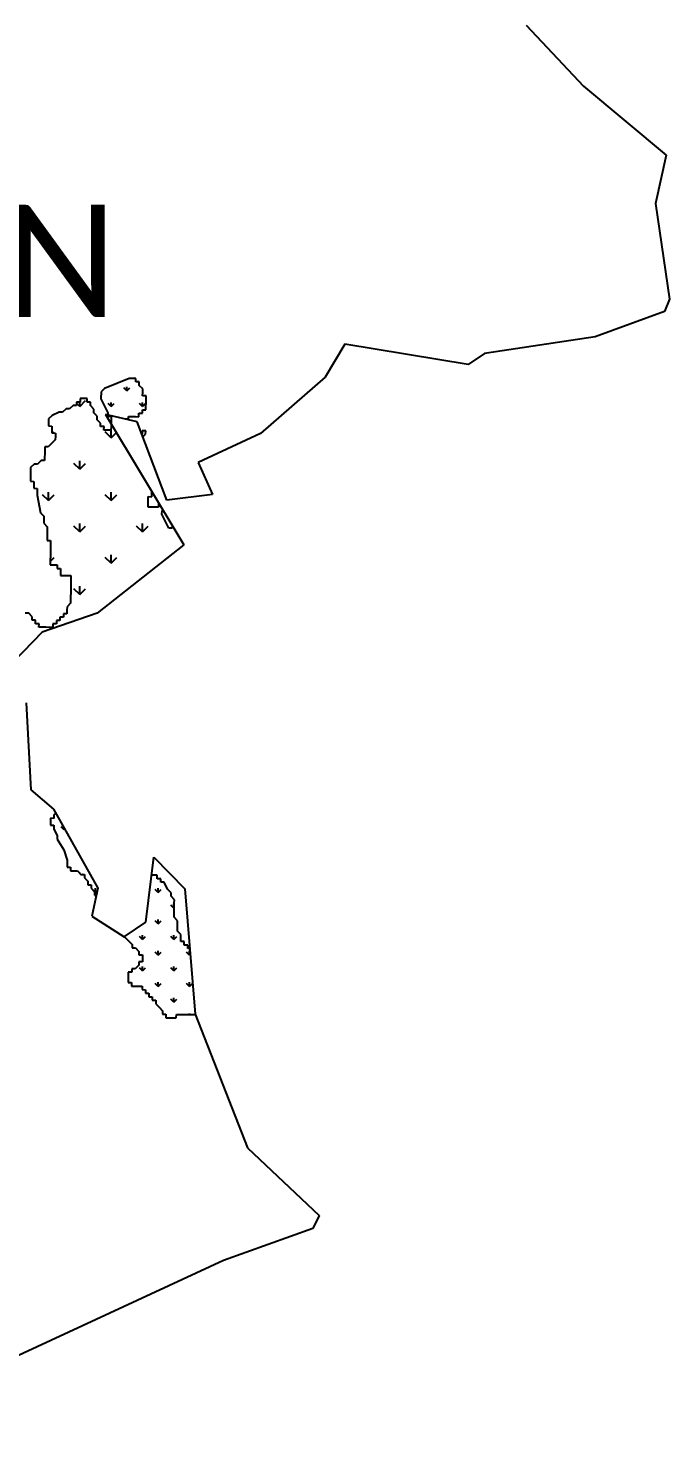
# Model space of a CAD drawing. Header units: metres. Extents: x 265309 to 267425, y 2141467 to 2144180.
# Drawn here: x 266691 to 267425, y 2141563 to 2143194 of the extents above; entities that cross this region are included whole.
import ezdxf

# ---------------------------------------------------------------- set-up
doc = ezdxf.new("R2010")
doc.units = ezdxf.units.M
for name, color, linetype in [('MANGROOVES', 112, 'Continuous'), ('village', 3, 'Continuous'), ('VILLAGE NAME', 250, 'Continuous')]:
    doc.layers.add(name, color=color, linetype=linetype)
doc.styles.add('MtXpl_Calibri', font='calibri.ttf')

msp = doc.modelspace()

# ---------------------------------------------------------------- linework, layer by layer
at = {"layer": 'MANGROOVES'}
for p, q in [((266806, 2142793.2), (266778, 2142781.6)), ((266809.9, 2142793.2), (266806, 2142793.2)), ((266813.9, 2142793.1), (266809.9, 2142793.2)), ((266813.9, 2142789.1), (266813.9, 2142793.1)), ((266817.8, 2142789.1), (266813.9, 2142789.1)), ((266817.8, 2142785.1), (266817.8, 2142789.1)), ((266773.9, 2142777.7), (266773.8, 2142769.8)), ((266778, 2142781.6), (266773.9, 2142777.7)), ((266821.7, 2142781.1), (266817.8, 2142785.1)), ((266821.6, 2142773.1), (266821.7, 2142777.1)), ((266825.6, 2142773.1), (266821.6, 2142773.1)), ((266821.7, 2142777.1), (266821.7, 2142781.1)), ((266825.5, 2142769.1), (266825.6, 2142773.1)), ((266733.9, 2142758.3), (266729.9, 2142754.4)), ((266737.9, 2142758.3), (266733.9, 2142758.3)), ((266741.9, 2142762.2), (266737.9, 2142758.3)), ((266745.9, 2142762.2), (266741.9, 2142762.2)), ((266749.9, 2142766.1), (266745.9, 2142766.1)), ((266745.9, 2142766.1), (266745.9, 2142762.2)), ((266750, 2142770.1), (266749.9, 2142766.1)), ((266753.9, 2142770), (266750, 2142770.1)), ((266757.9, 2142770), (266753.9, 2142770)), ((266757.9, 2142766), (266757.9, 2142770)), ((266761.8, 2142765.9), (266757.9, 2142766)), ((266761.8, 2142762), (266761.8, 2142765.9)), ((266765.7, 2142757.9), (266761.8, 2142762)), ((266765.7, 2142753.9), (266765.7, 2142757.9)), ((266773.8, 2142769.8), (266781.6, 2142753.7)), ((266821.4, 2142753.2), (266821.4, 2142757.2)), ((266821.4, 2142757.2), (266825.4, 2142757.2)), ((266825.4, 2142761.1), (266825.5, 2142765.1)), ((266825.4, 2142757.2), (266825.4, 2142761.1)), ((266825.5, 2142765.1), (266825.5, 2142769.1)), ((266713.9, 2142746.7), (266713.8, 2142742.7)), ((266713.8, 2142742.7), (266713.8, 2142738.7)), ((266717.9, 2142750.6), (266713.9, 2142746.7)), ((266725.9, 2142754.5), (266717.9, 2142750.6)), ((266729.9, 2142754.4), (266725.9, 2142754.5)), ((266769.6, 2142749.9), (266765.7, 2142753.9)), ((266769.5, 2142745.9), (266769.6, 2142749.9)), ((266773.5, 2142741.9), (266769.5, 2142745.9)), ((266773.4, 2142737.9), (266773.5, 2142741.9)), ((266781.6, 2142753.7), (266781.5, 2142749.8)), ((266781.5, 2142749.8), (266785.5, 2142749.7)), ((266785.5, 2142745.7), (266785.4, 2142741.8)), ((266785.4, 2142741.8), (266785.4, 2142737.8)), ((266785.5, 2142749.7), (266785.5, 2142745.7)), ((266805.3, 2142745.8), (266805.4, 2142749.5)), ((266805.4, 2142749.5), (266809.4, 2142749.4)), ((266809.4, 2142749.4), (266813.3, 2142749.4)), ((266813.3, 2142749.4), (266817.3, 2142749.3)), ((266817.3, 2142749.3), (266817.4, 2142753.3)), ((266817.4, 2142753.3), (266821.4, 2142753.2)), ((266713.8, 2142738.7), (266717.7, 2142738.6)), ((266717.7, 2142734.7), (266717.6, 2142730.7)), ((266717.6, 2142730.7), (266721.6, 2142730.6)), ((266717.7, 2142738.6), (266717.7, 2142734.7)), ((266721.6, 2142726.7), (266721.5, 2142722.7)), ((266721.6, 2142730.6), (266721.6, 2142726.7)), ((266777.4, 2142737.9), (266773.4, 2142737.9)), ((266777.3, 2142733.9), (266777.4, 2142737.9)), ((266781.3, 2142733.9), (266777.3, 2142733.9)), ((266785.3, 2142733.8), (266781.3, 2142733.9)), ((266785.4, 2142737.8), (266785.3, 2142733.8)), ((266821.1, 2142729.4), (266820.8, 2142729.4)), ((266825.1, 2142733.3), (266821.1, 2142733.3)), ((266821.1, 2142733.3), (266821.1, 2142729.4)), ((266822, 2142726.3), (266825, 2142729.3)), ((266825, 2142729.3), (266825.1, 2142733.3)), ((266709.5, 2142714.9), (266709.4, 2142710.9)), ((266709.4, 2142710.9), (266709.4, 2142706.9)), ((266713.5, 2142714.8), (266709.5, 2142714.9)), ((266717.5, 2142718.8), (266713.5, 2142714.8)), ((266721.5, 2142722.7), (266717.5, 2142718.8)), ((266693.3, 2142691.2), (266693.2, 2142687.2)), ((266697.3, 2142695.1), (266693.3, 2142691.2)), ((266701.3, 2142695.1), (266697.3, 2142695.1)), ((266705.3, 2142699), (266701.3, 2142695.1)), ((266709.3, 2142699), (266705.3, 2142699)), ((266709.4, 2142706.9), (266709.3, 2142702.9)), ((266709.3, 2142702.9), (266709.3, 2142699)), ((266693.2, 2142683.3), (266693.1, 2142679.3)), ((266693.1, 2142679.3), (266693.1, 2142675.3)), ((266693.1, 2142675.3), (266697, 2142675.2)), ((266693.2, 2142687.2), (266693.2, 2142683.3)), ((266697, 2142675.2), (266697, 2142671.3)), ((266697, 2142671.3), (266696.9, 2142667.3)), ((266696.9, 2142667.3), (266700.9, 2142667.2)), ((266700.9, 2142663.3), (266700.8, 2142659.3)), ((266700.8, 2142659.3), (266704.5, 2142639.3)), ((266700.9, 2142667.2), (266700.9, 2142663.3)), ((266832.1, 2142661.6), (266832.1, 2142663.6)), ((266832.1, 2142657.6), (266832.1, 2142661.6)), ((266827.9, 2142645.7), (266828, 2142649.7)), ((266831.9, 2142645.7), (266827.9, 2142645.7)), ((266828, 2142653.7), (266828.1, 2142657.7)), ((266828, 2142649.7), (266828, 2142653.7)), ((266828.1, 2142657.7), (266832.1, 2142657.6)), ((266835.9, 2142645.6), (266831.9, 2142645.7)), ((266839.9, 2142645.6), (266835.9, 2142645.6)), ((266840.5, 2142649.5), (266839.9, 2142649.5)), ((266839.9, 2142649.5), (266839.9, 2142645.6)), ((266843.8, 2142641.5), (266844.8, 2142642.5)), ((266704.5, 2142639.3), (266708.5, 2142635.3)), ((266708.5, 2142635.3), (266708.4, 2142631.3)), ((266708.4, 2142631.3), (266708.4, 2142627.4)), ((266708.4, 2142627.4), (266712.3, 2142623.3)), ((266843.7, 2142637.6), (266843.8, 2142641.5)), ((266851.5, 2142621.5), (266843.7, 2142637.6)), ((266712.2, 2142615.4), (266712.1, 2142611.4)), ((266712.1, 2142611.4), (266712.1, 2142607.4)), ((266712.3, 2142623.3), (266712.2, 2142619.3)), ((266712.2, 2142619.3), (266712.2, 2142615.4)), ((266855.5, 2142621.5), (266851.5, 2142621.5)), ((266855.5, 2142624.6), (266855.5, 2142621.5)), ((266712.1, 2142607.4), (266716.1, 2142607.4)), ((266716, 2142599.4), (266715.9, 2142595.4)), ((266715.9, 2142595.4), (266715.9, 2142591.5)), ((266716.1, 2142607.4), (266716, 2142603.4)), ((266716, 2142603.4), (266716, 2142599.4)), ((266715.9, 2142591.5), (266715.7, 2142583.5)), ((266715.7, 2142583.5), (266715.7, 2142579.5)), ((266715.7, 2142579.5), (266719.7, 2142579.5)), ((266719.7, 2142579.5), (266723.7, 2142579.4)), ((266723.7, 2142579.4), (266723.6, 2142575.4)), ((266723.6, 2142575.4), (266727.6, 2142575.4)), ((266727.6, 2142575.4), (266727.5, 2142571.4)), ((266727.5, 2142571.4), (266727.5, 2142567.4)), ((266727.5, 2142567.4), (266731.5, 2142567.4)), ((266731.5, 2142567.4), (266735.4, 2142567.3)), ((266735.4, 2142567.3), (266739.4, 2142567.3)), ((266739.4, 2142563.3), (266739.3, 2142559.3)), ((266739.4, 2142567.3), (266739.4, 2142563.3)), ((266739.2, 2142547.4), (266739.1, 2142543.4)), ((266739.3, 2142555.3), (266739.2, 2142551.4)), ((266739.2, 2142551.4), (266739.2, 2142547.4)), ((266739.3, 2142559.3), (266739.3, 2142555.3)), ((266735, 2142531.5), (266734.9, 2142527.5)), ((266739, 2142535.5), (266735, 2142531.5)), ((266739.1, 2142539.4), (266739, 2142535.5)), ((266739.1, 2142543.4), (266739.1, 2142539.4)), ((266691.1, 2142524.1), (266687.1, 2142524.2)), ((266695, 2142520.1), (266691.1, 2142524.1)), ((266695, 2142516.1), (266695, 2142520.1)), ((266699, 2142516.1), (266695, 2142516.1)), ((266698.9, 2142512.1), (266699, 2142516.1)), ((266702.9, 2142512), (266698.9, 2142512.1)), ((266702.8, 2142508.1), (266702.9, 2142512)), ((266722.8, 2142511.8), (266718.8, 2142511.8)), ((266718.8, 2142511.8), (266718.8, 2142507.9)), ((266726.8, 2142515.7), (266722.8, 2142515.8)), ((266722.8, 2142515.8), (266722.8, 2142511.8)), ((266726.9, 2142519.7), (266726.8, 2142515.7)), ((266730.8, 2142519.6), (266726.9, 2142519.7)), ((266730.9, 2142523.6), (266730.8, 2142519.6)), ((266734.9, 2142523.6), (266730.9, 2142523.6)), ((266734.9, 2142527.5), (266734.9, 2142523.6)), ((266706.8, 2142508), (266702.8, 2142508.1)), ((266710.8, 2142508), (266706.8, 2142508)), ((266714.8, 2142507.9), (266710.8, 2142508)), ((266718.8, 2142507.9), (266714.8, 2142507.9)), ((266716, 2142289.1), (266715.9, 2142285.1)), ((266715.9, 2142285.1), (266715.9, 2142281.1)), ((266719.9, 2142289), (266716, 2142289.1)), ((266720, 2142293), (266719.9, 2142289)), ((266722, 2142294.9), (266720, 2142293)), ((266715.9, 2142281.1), (266719.8, 2142281.1)), ((266719.8, 2142281.1), (266719.8, 2142277.1)), ((266719.8, 2142277.1), (266723.7, 2142269.1)), ((266723.7, 2142269.1), (266723.6, 2142265.1)), ((266723.6, 2142265.1), (266731.4, 2142253.1)), ((266731.4, 2142253.1), (266735.2, 2142241.1)), ((266735.2, 2142237.1), (266735.1, 2142233.1)), ((266735.2, 2142241.1), (266735.2, 2142237.1)), ((266735.1, 2142233.1), (266739.1, 2142233.1)), ((266739.1, 2142233.1), (266739.1, 2142229.1)), ((266739.1, 2142229.1), (266743, 2142229)), ((266743, 2142229), (266747, 2142229)), ((266747, 2142229), (266750.9, 2142224.9)), ((266750.9, 2142224.9), (266754.9, 2142224.9)), ((266754.9, 2142224.9), (266754.9, 2142220.9)), ((266754.9, 2142220.9), (266758.8, 2142216.9)), ((266834.5, 2142223.9), (266831.9, 2142223.9)), ((266838.4, 2142223.8), (266834.5, 2142223.9)), ((266838.4, 2142219.9), (266838.4, 2142223.8)), ((266842.4, 2142219.8), (266838.4, 2142219.9)), ((266842.3, 2142215.8), (266842.4, 2142219.8)), ((266758.8, 2142216.9), (266758.7, 2142212.9)), ((266758.7, 2142212.9), (266762.7, 2142212.9)), ((266762.7, 2142212.9), (266762.7, 2142208.9)), ((266762.7, 2142208.9), (266766.6, 2142204.9)), ((266766.6, 2142204.9), (266766.5, 2142200.9)), ((266846.3, 2142215.8), (266842.3, 2142215.8)), ((266850.2, 2142207.8), (266846.3, 2142215.8)), ((266854.1, 2142203.7), (266850.2, 2142207.8)), ((266854.1, 2142199.8), (266854.1, 2142203.7)), ((266766.5, 2142200.9), (266768.5, 2142200.9)), ((266858, 2142195.7), (266854.1, 2142199.8)), ((266857.8, 2142183.8), (266857.9, 2142187.8)), ((266857.9, 2142191.7), (266858, 2142195.7)), ((266857.9, 2142187.8), (266857.9, 2142191.7)), ((266857.7, 2142175.8), (266857.8, 2142179.8)), ((266861.7, 2142171.8), (266857.7, 2142175.8)), ((266857.8, 2142179.8), (266857.8, 2142183.8)), ((266861.5, 2142163.9), (266861.7, 2142171.8)), ((266800.9, 2142153.6), (266801.7, 2142152.7)), ((266801.7, 2142152.7), (266809.6, 2142144.6)), ((266861.5, 2142159.9), (266861.5, 2142163.9)), ((266865.4, 2142155.8), (266861.5, 2142159.9)), ((266865.4, 2142151.9), (266865.4, 2142155.8)), ((266809.6, 2142144.6), (266809.5, 2142140.6)), ((266809.5, 2142140.6), (266813.5, 2142140.6)), ((266813.5, 2142140.6), (266817.4, 2142136.6)), ((266817.4, 2142136.6), (266817.4, 2142132.6)), ((266865.3, 2142147.9), (266865.4, 2142151.9)), ((266869.3, 2142147.8), (266865.3, 2142147.9)), ((266869.3, 2142143.9), (266869.3, 2142147.8)), ((266873.2, 2142143.8), (266869.3, 2142143.9)), ((266873.2, 2142139.8), (266873.2, 2142143.8)), ((266875.7, 2142139.8), (266873.2, 2142139.8)), ((266817.2, 2142120.7), (266813.2, 2142116.7)), ((266817.3, 2142124.6), (266817.2, 2142120.7)), ((266821.3, 2142124.6), (266817.3, 2142124.6)), ((266817.4, 2142132.6), (266821.4, 2142132.5)), ((266821.4, 2142132.5), (266821.3, 2142128.6)), ((266821.3, 2142128.6), (266821.3, 2142124.6)), ((266805.1, 2142104.9), (266805, 2142100.9)), ((266805.2, 2142108.9), (266805.1, 2142104.9)), ((266809.2, 2142112.8), (266805.2, 2142112.8)), ((266805.2, 2142112.8), (266805.2, 2142108.9)), ((266813.2, 2142116.7), (266809.2, 2142116.8)), ((266809.2, 2142116.8), (266809.2, 2142112.8)), ((266805, 2142100.9), (266809, 2142100.9)), ((266809, 2142100.9), (266809, 2142096.9)), ((266809, 2142096.9), (266813, 2142096.8)), ((266813, 2142096.8), (266816.9, 2142096.8)), ((266816.9, 2142096.8), (266820.9, 2142096.7)), ((266820.9, 2142096.7), (266820.9, 2142092.8)), ((266820.9, 2142092.8), (266824.8, 2142092.7)), ((266824.8, 2142092.7), (266824.8, 2142088.7)), ((266824.8, 2142088.7), (266828.8, 2142088.7)), ((266828.8, 2142088.7), (266828.7, 2142084.7)), ((266828.7, 2142084.7), (266832.7, 2142084.6)), ((266832.7, 2142084.6), (266832.6, 2142080.7)), ((266832.6, 2142080.7), (266836.6, 2142080.6)), ((266836.6, 2142080.6), (266836.6, 2142076.6)), ((266836.6, 2142076.6), (266840.5, 2142072.6)), ((266840.5, 2142072.6), (266844.4, 2142068.6)), ((266844.4, 2142068.6), (266844.4, 2142064.6)), ((266844.4, 2142064.6), (266848.3, 2142064.5)), ((266848.3, 2142064.5), (266848.3, 2142060.6)), ((266848.3, 2142060.6), (266852.3, 2142060.5)), ((266852.3, 2142060.5), (266856.2, 2142060.5)), ((266856.2, 2142060.5), (266860.2, 2142060.4)), ((266860.2, 2142060.4), (266860.3, 2142064.4)), ((266860.3, 2142064.4), (266864.3, 2142064.3)), ((266864.3, 2142064.3), (266868.2, 2142064.3)), ((266868.2, 2142064.3), (266872.2, 2142064.2)), ((266872.2, 2142064.2), (266876.2, 2142064.2)), ((266876.2, 2142064.2), (266880.2, 2142064.1)), ((266880.2, 2142064.1), (266882, 2142064.1))]:
    msp.add_line(p, q, dxfattribs=at)
at = {"layer": 'MANGROOVES', "linetype": 'Continuous'}
for p, q in [((266803.4, 2142778.9), (266800, 2142782.3)), ((266803.4, 2142778.9), (266803.4, 2142783.7)), ((266803.4, 2142778.9), (266806.8, 2142782.3)), ((266749.5, 2142761), (266745.9, 2142764.6)), ((266749.5, 2142761), (266756.3, 2142767.7)), ((266749.5, 2142761), (266749.5, 2142766.1)), ((266785.4, 2142761), (266782.1, 2142764.3)), ((266785.4, 2142761), (266785.4, 2142765.7)), ((266785.4, 2142761), (266788.8, 2142764.3)), ((266821.4, 2142761), (266818, 2142764.3)), ((266821.4, 2142761), (266821.4, 2142765.7)), ((266821.4, 2142761), (266824.7, 2142764.3)), ((266803.4, 2142746.2), (266803.4, 2142747.8)), ((266719.2, 2142730.7), (266720.3, 2142731.8)), ((266785.4, 2142725), (266778.7, 2142731.8)), ((266785.4, 2142725), (266785.4, 2142734.6)), ((266785.4, 2142725), (266791.5, 2142731.1)), ((266749.5, 2142689.1), (266742.8, 2142695.8)), ((266749.5, 2142689.1), (266749.5, 2142698.6)), ((266749.5, 2142689.1), (266756.3, 2142695.8)), ((266713.6, 2142653.2), (266706.9, 2142659.9)), ((266713.6, 2142653.2), (266713.6, 2142662.7)), ((266713.6, 2142653.2), (266720.3, 2142659.9)), ((266785.4, 2142653.2), (266778.7, 2142659.9)), ((266785.4, 2142653.2), (266785.4, 2142662.7)), ((266785.4, 2142653.2), (266792.2, 2142659.9)), ((266749.5, 2142617.3), (266749.5, 2142626.8)), ((266821.4, 2142617.3), (266821.4, 2142626.8)), ((266749.5, 2142617.3), (266742.8, 2142624)), ((266749.5, 2142617.3), (266756.3, 2142624)), ((266821.4, 2142617.3), (266814.6, 2142624)), ((266821.4, 2142617.3), (266828.1, 2142624)), ((266715.7, 2142583.5), (266720.3, 2142588.1)), ((266785.4, 2142581.3), (266778.7, 2142588.1)), ((266785.4, 2142581.3), (266785.4, 2142590.9)), ((266785.4, 2142581.3), (266792.2, 2142588.1)), ((266749.5, 2142545.4), (266742.8, 2142552.2)), ((266749.5, 2142545.4), (266749.5, 2142555)), ((266749.5, 2142545.4), (266756.3, 2142552.2)), ((266731.6, 2142276), (266728.2, 2142279.4)), ((266731.6, 2142276), (266731.6, 2142277.8)), ((266731.6, 2142276), (266732.2, 2142276.7)), ((266734.6, 2142243.1), (266734.9, 2142243.5)), ((266749.5, 2142226.4), (266749.5, 2142226.9)), ((266752.3, 2142224.9), (266752.9, 2142225.5)), ((266767.5, 2142204.2), (266764.1, 2142207.5)), ((266767.5, 2142204.2), (266767.5, 2142208.9)), ((266767.5, 2142204.2), (266769.7, 2142206.4)), ((266839.3, 2142204.2), (266836, 2142207.5)), ((266839.3, 2142204.2), (266839.3, 2142208.9)), ((266839.3, 2142204.2), (266842.7, 2142207.5)), ((266857.3, 2142186.2), (266853.9, 2142189.6)), ((266857.3, 2142186.2), (266857.3, 2142191)), ((266857.3, 2142186.2), (266857.9, 2142186.8)), ((266839.3, 2142168.3), (266836, 2142171.6)), ((266839.3, 2142168.3), (266839.3, 2142173)), ((266839.3, 2142168.3), (266842.7, 2142171.6)), ((266821.4, 2142150.3), (266818, 2142153.7)), ((266821.4, 2142150.3), (266821.4, 2142155.1)), ((266821.4, 2142150.3), (266824.7, 2142153.7)), ((266857.3, 2142150.3), (266853.9, 2142153.7)), ((266857.3, 2142150.3), (266857.3, 2142155.1)), ((266857.3, 2142150.3), (266860.7, 2142153.7)), ((266839.3, 2142132.3), (266839.3, 2142137.1)), ((266875.3, 2142132.3), (266875.3, 2142137.1)), ((266839.3, 2142132.3), (266836, 2142135.7)), ((266839.3, 2142132.3), (266842.7, 2142135.7)), ((266875.3, 2142132.3), (266871.9, 2142135.7)), ((266875.3, 2142132.3), (266876.2, 2142133.3)), ((266821.4, 2142114.4), (266818, 2142117.7)), ((266821.4, 2142114.4), (266821.4, 2142119.1)), ((266821.4, 2142114.4), (266824.7, 2142117.7)), ((266857.3, 2142114.4), (266853.9, 2142117.7)), ((266857.3, 2142114.4), (266857.3, 2142119.1)), ((266857.3, 2142114.4), (266860.7, 2142117.7)), ((266839.3, 2142096.4), (266836, 2142099.8)), ((266839.3, 2142096.4), (266839.3, 2142101.2)), ((266839.3, 2142096.4), (266842.7, 2142099.8)), ((266875.3, 2142096.4), (266871.9, 2142099.8)), ((266875.3, 2142096.4), (266875.3, 2142101.2)), ((266875.3, 2142096.4), (266878.6, 2142099.8)), ((266857.3, 2142078.5), (266853.9, 2142081.8)), ((266857.3, 2142078.5), (266857.3, 2142083.2)), ((266857.3, 2142078.5), (266860.7, 2142081.8)), ((266875.3, 2142064.2), (266875.3, 2142065.3))]:
    msp.add_line(p, q, dxfattribs=at)
at = {"layer": 'village'}
for p, q in [((267261.2, 2143197.9), (267326.7, 2143128.1)), ((267326.7, 2143128.1), (267421.4, 2143049)), ((267421.4, 2143049), (267409.3, 2142993.8)), ((267409.3, 2142993.8), (267425.3, 2142883.9)), ((267425.3, 2142883.9), (267419.6, 2142869.7)), ((267419.6, 2142869.7), (267339.9, 2142840.8)), ((267339.9, 2142840.8), (267213.3, 2142821.8)), ((267053.1, 2142832.6), (267030.6, 2142794.8)), ((267194.5, 2142809), (267053.1, 2142832.6)), ((267213.3, 2142821.8), (267194.5, 2142809)), ((267030.6, 2142794.8), (266956.6, 2142730.2)), ((266815.5, 2142743.4), (266778.9, 2142751.9)), ((266778.9, 2142751.9), (266868.8, 2142602.5)), ((266849.5, 2142653.5), (266815.5, 2142743.4)), ((266956.6, 2142730.2), (266885.4, 2142696.9)), ((266885.4, 2142696.9), (266901.7, 2142660.1)), ((266901.7, 2142660.1), (266849.5, 2142653.5)), ((266868.8, 2142602.5), (266769.5, 2142524.1)), ((266769.5, 2142524.1), (266706.3, 2142502.4)), ((266706.3, 2142502.4), (266673.8, 2142468.4)), ((266688, 2142421.5), (266693.6, 2142321.9)), ((266693.6, 2142321.9), (266719.3, 2142299.7)), ((266719.3, 2142299.7), (266770.2, 2142208.9)), ((266825.1, 2142170.2), (266834.5, 2142244.4)), ((266834.5, 2142244.4), (266870, 2142208.2)), ((266770.2, 2142208.9), (266763.4, 2142176.9)), ((266870, 2142208.2), (266881.8, 2142064.6)), ((266763.4, 2142176.9), (266800.3, 2142153.1)), ((266800.3, 2142153.1), (266825.1, 2142170.2)), ((266881.8, 2142064.6), (266941.9, 2141911.4)), ((266941.9, 2141911.4), (267023.7, 2141833.9)), ((267023.7, 2141833.9), (267016.5, 2141819)), ((267016.5, 2141819), (266914.1, 2141782.5)), ((266914.1, 2141782.5), (266441.4, 2141563.5))]:
    msp.add_line(p, q, dxfattribs=at)

# ---------------------------------------------------------------- texts
at = {"layer": 'VILLAGE NAME', "style": 'MtXpl_Calibri'}
msp.add_text('RANGAON', height=128.65, dxfattribs=at).set_placement((265933.7, 2142863.5))

doc.saveas('drawing.dxf')
